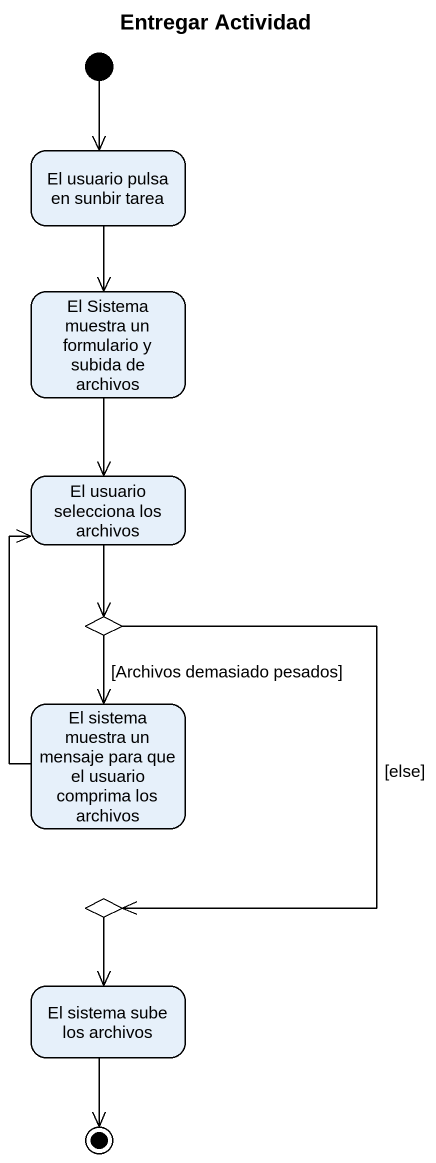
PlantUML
@startuml
title Entregar Actividad
hide empty description
state "El usuario pulsa en sunbir tarea" as El_usuario_pulsa_en_sunbir
state "El Sistema muestra un formulario y subida de archivos" as El_Sistema_muestra_un
state "El usuario selecciona los archivos" as El_usuario_selecciona_los
state choice1 <<choice>>
state "El sistema muestra un mensaje para que el usuario comprima los archivos" as El_sistema_muestra_un
state choice2 <<choice>>
state "El sistema sube los archivos" as El_sistema_sube_los_archivos
[*] --> El_usuario_pulsa_en_sunbir
El_usuario_pulsa_en_sunbir --> El_Sistema_muestra_un
El_Sistema_muestra_un --> El_usuario_selecciona_los
El_usuario_selecciona_los --> choice1
choice1 --> El_sistema_muestra_un : [Archivos demasiado pesados]
choice1 --> choice2 : [else]
El_sistema_muestra_un -up-> El_usuario_selecciona_los
choice2 --> El_sistema_sube_los_archivos
El_sistema_sube_los_archivos --> [*]
@enduml
